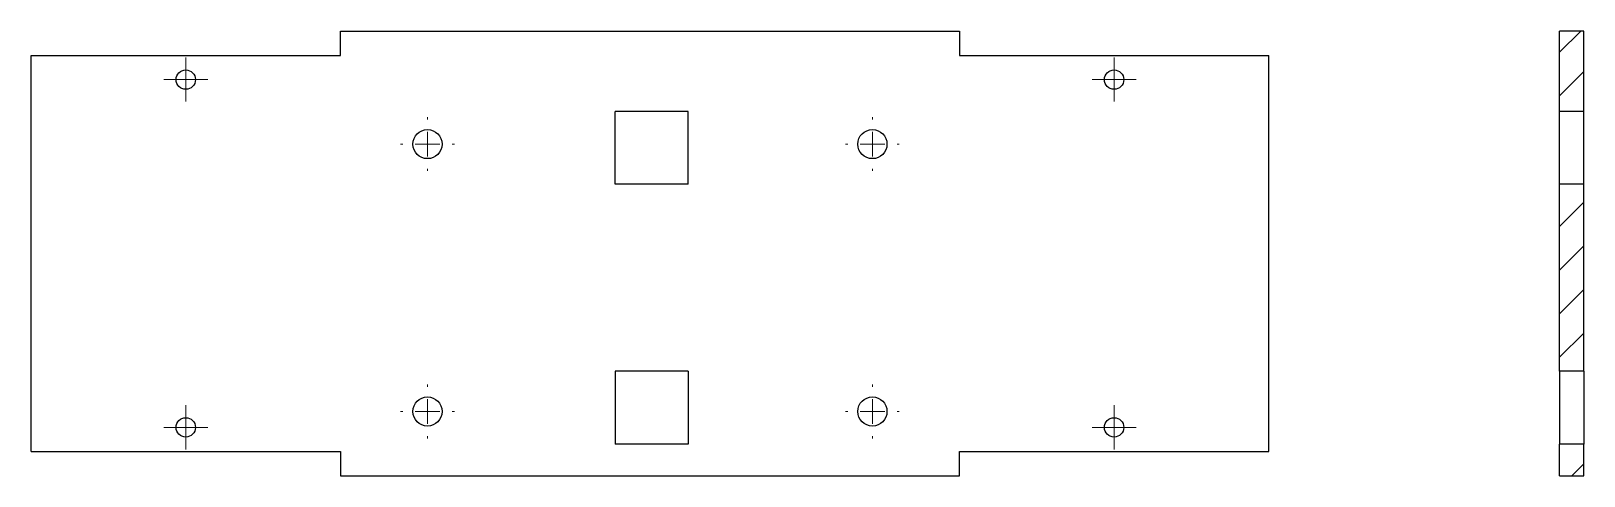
# Model space of a CAD drawing. Header units: millimetres. Extents: x 165 to 485, y 34 to 126.
import ezdxf

# ---------------------------------------------------------------- set-up
doc = ezdxf.new("R2010")
doc.units = ezdxf.units.MM
doc.linetypes.add('Dash Dot', pattern=[7.03, 4.56, -1.14, 0.19, -1.14])
doc.layers.add('DuongTam', color=7, linetype='Dash Dot', lineweight=13)
doc.layers.add('NetDam', color=7, linetype='Continuous', lineweight=35)
pattern_1 = [(45, (-77.4436, -274.233), (-4.489845, 4.489845), [])]

# ---------------------------------------------------------------- blocks, each defined once
blk = doc.blocks.new('SW_CENTERMARKSYMBOL_0')
at = {"color": 0, "linetype": 'Continuous', "lineweight": 18}
for p, q in [((0, 0.1), (0, 0.1091)), ((-0.1, 0), (-0.1091, 0)), ((0, 0), (-0.05, 0)), ((0, 0), (0, 0.05)), ((0, 0), (0, -0.05)), ((0, 0), (0.05, 0)), ((0.1, 0), (0.1091, 0)), ((0, -0.1), (0, -0.1091))]:
    blk.add_line(p, q, dxfattribs=at)
blk = doc.blocks.new('SW_CENTERMARKSYMBOL_1')
at = {"color": 0, "linetype": 'Continuous', "lineweight": 18}
for p, q in [((0, 0.1), (0, 0.1091)), ((-0.1, 0), (-0.1091, 0)), ((0, 0), (-0.05, 0)), ((0, 0), (0, 0.05)), ((0, 0), (0, -0.05)), ((0, 0), (0.05, 0)), ((0.1, 0), (0.1091, 0)), ((0, -0.1), (0, -0.1091))]:
    blk.add_line(p, q, dxfattribs=at)
blk = doc.blocks.new('SW_CENTERMARKSYMBOL_2')
at = {"color": 0, "linetype": 'Continuous', "lineweight": 18}
for p, q in [((0, 0.1), (0, 0.1091)), ((-0.1, 0), (-0.1091, 0)), ((0, 0), (-0.05, 0)), ((0, 0), (0, 0.05)), ((0, 0), (0, -0.05)), ((0, 0), (0.05, 0)), ((0.1, 0), (0.1091, 0)), ((0, -0.1), (0, -0.1091))]:
    blk.add_line(p, q, dxfattribs=at)
blk = doc.blocks.new('SW_CENTERMARKSYMBOL_3')
at = {"color": 0, "linetype": 'Continuous', "lineweight": 18}
for p, q in [((0, 0.1), (0, 0.1091)), ((-0.1, 0), (-0.1091, 0)), ((0, 0), (-0.05, 0)), ((0, 0), (0, 0.05)), ((0, 0), (0, -0.05)), ((0, 0), (0.05, 0)), ((0.1, 0), (0.1091, 0)), ((0, -0.1), (0, -0.1091))]:
    blk.add_line(p, q, dxfattribs=at)
blk = doc.blocks.new('SW_CENTERMARKSYMBOL_4')
at = {"color": 0, "linetype": 'Continuous', "lineweight": 18}
for p, q in [((0, 0.05), (0, 0.0894)), ((-0.05, 0), (-0.0894, 0)), ((0, 0), (-0.05, 0)), ((0, 0), (0, 0.05)), ((0, 0), (0, -0.05)), ((0, 0), (0.05, 0)), ((0.05, 0), (0.0894, 0)), ((0, -0.05), (0, -0.0894))]:
    blk.add_line(p, q, dxfattribs=at)
blk = doc.blocks.new('SW_CENTERMARKSYMBOL_5')
at = {"color": 0, "linetype": 'Continuous', "lineweight": 18}
for p, q in [((0, 0.05), (0, 0.0894)), ((-0.05, 0), (-0.0894, 0)), ((0, 0), (-0.05, 0)), ((0, 0), (0, 0.05)), ((0, 0), (0, -0.05)), ((0, 0), (0.05, 0)), ((0.05, 0), (0.0894, 0)), ((0, -0.05), (0, -0.0894))]:
    blk.add_line(p, q, dxfattribs=at)
blk = doc.blocks.new('SW_CENTERMARKSYMBOL_6')
at = {"color": 0, "linetype": 'Continuous', "lineweight": 18}
for p, q in [((0, 0.05), (0, 0.0894)), ((-0.05, 0), (-0.0894, 0)), ((0, 0), (-0.05, 0)), ((0, 0), (0, 0.05)), ((0, 0), (0, -0.05)), ((0, 0), (0.05, 0)), ((0.05, 0), (0.0894, 0)), ((0, -0.05), (0, -0.0894))]:
    blk.add_line(p, q, dxfattribs=at)
blk = doc.blocks.new('SW_CENTERMARKSYMBOL_7')
at = {"color": 0, "linetype": 'Continuous', "lineweight": 18}
for p, q in [((0, 0.05), (0, 0.0894)), ((-0.05, 0), (-0.0894, 0)), ((0, 0), (-0.05, 0)), ((0, 0), (0, 0.05)), ((0, 0), (0, -0.05)), ((0, 0), (0.05, 0)), ((0.05, 0), (0.0894, 0)), ((0, -0.05), (0, -0.0894))]:
    blk.add_line(p, q, dxfattribs=at)

msp = doc.modelspace()

# ---------------------------------------------------------------- hatches: boundary and pattern name
at = {"layer": 'NetDam', "linetype": 'Continuous', "lineweight": 18}
h = msp.add_hatch(dxfattribs=at)
h.set_pattern_fill('ANSI31', scale=50.7968, style=0)
h.set_pattern_definition(pattern_1)
h.paths.add_polyline_path([(480.16, 109.52), (485.16, 109.52), (485.16, 126.08), (480.16, 126.08)], flags=0)
h = msp.add_hatch(dxfattribs=at)
h.set_pattern_fill('ANSI31', scale=50.7968, style=0)
h.set_pattern_definition(pattern_1)
h.paths.add_polyline_path([(485.16, 56.01), (485.16, 94.52), (480.16, 94.52), (480.16, 56.01)], flags=0)
h = msp.add_hatch(dxfattribs=at)
h.set_pattern_fill('ANSI31', scale=50.7968, style=0)
h.set_pattern_definition(pattern_1)
h.paths.add_polyline_path([(480.16, 41.01), (480.16, 34.45), (485.16, 34.45), (485.16, 41.01)], flags=0)

# ---------------------------------------------------------------- linework, layer by layer
at = {"layer": 'NetDam', "color": 7, "linetype": 'Continuous', "lineweight": 25}
for p, q in [((229, 126.08), (356.5, 126.08)), ((229, 121.08), (229, 126.08)), ((356.5, 126.08), (356.5, 121.08)), ((480.16, 109.52), (480.16, 126.08)), ((485.16, 126.08), (480.16, 126.08)), ((485.16, 109.52), (485.16, 126.08)), ((165.26, 39.45), (165.26, 121.08)), ((165.26, 121.08), (229, 121.08)), ((356.5, 121.08), (420.24, 121.08)), ((420.24, 39.45), (420.24, 121.08)), ((300.62, 109.52), (285.62, 109.52)), ((285.62, 94.52), (285.62, 109.52)), ((300.62, 94.52), (300.62, 109.52)), ((485.16, 109.52), (480.16, 109.52)), ((480.16, 94.52), (480.16, 109.52)), ((485.16, 94.52), (485.16, 109.52)), ((300.62, 94.52), (285.62, 94.52)), ((480.16, 56.01), (480.16, 94.52)), ((485.16, 94.52), (480.16, 94.52)), ((485.16, 56.01), (485.16, 94.52)), ((285.62, 56.01), (285.62, 41.01)), ((300.62, 56.01), (285.62, 56.01)), ((300.62, 56.01), (300.62, 41.01)), ((485.16, 56.01), (480.16, 56.01)), ((480.16, 56.01), (480.16, 41.01)), ((485.16, 56.01), (485.16, 41.01)), ((165.26, 39.45), (229, 39.45)), ((229, 39.45), (229, 34.45)), ((300.62, 41.01), (285.62, 41.01)), ((356.5, 39.45), (420.24, 39.45)), ((356.5, 34.45), (356.5, 39.45)), ((480.16, 34.45), (480.16, 41.01)), ((485.16, 41.01), (480.16, 41.01)), ((485.16, 34.45), (485.16, 41.01)), ((229, 34.45), (356.5, 34.45)), ((480.16, 34.45), (485.16, 34.45))]:
    msp.add_line(p, q, dxfattribs=at)
for centre, radius in [((197.13, 116.08), 2), ((388.37, 116.08), 2), ((246.92, 102.8), 3), ((338.58, 102.8), 3), ((246.92, 47.73), 3), ((338.58, 47.73), 3), ((197.13, 44.45), 2), ((388.37, 44.45), 2)]:
    msp.add_circle(centre, radius, dxfattribs=at)

# ---------------------------------------------------------------- block references
at = {"layer": 'DuongTam', "color": 7, "linetype": 'Continuous', "lineweight": 0, "xscale": 50.7968, "yscale": 50.7968, "zscale": 50.7968}
for name, p in [('SW_CENTERMARKSYMBOL_6', (197.13, 116.08)), ('SW_CENTERMARKSYMBOL_7', (388.37, 116.08)), ('SW_CENTERMARKSYMBOL_0', (246.92, 102.8)), ('SW_CENTERMARKSYMBOL_1', (338.58, 102.8)), ('SW_CENTERMARKSYMBOL_2', (246.92, 47.73)), ('SW_CENTERMARKSYMBOL_3', (338.58, 47.73)), ('SW_CENTERMARKSYMBOL_4', (197.13, 44.45)), ('SW_CENTERMARKSYMBOL_5', (388.37, 44.45))]:
    msp.add_blockref(name, p, dxfattribs=at)

doc.saveas('drawing.dxf')
